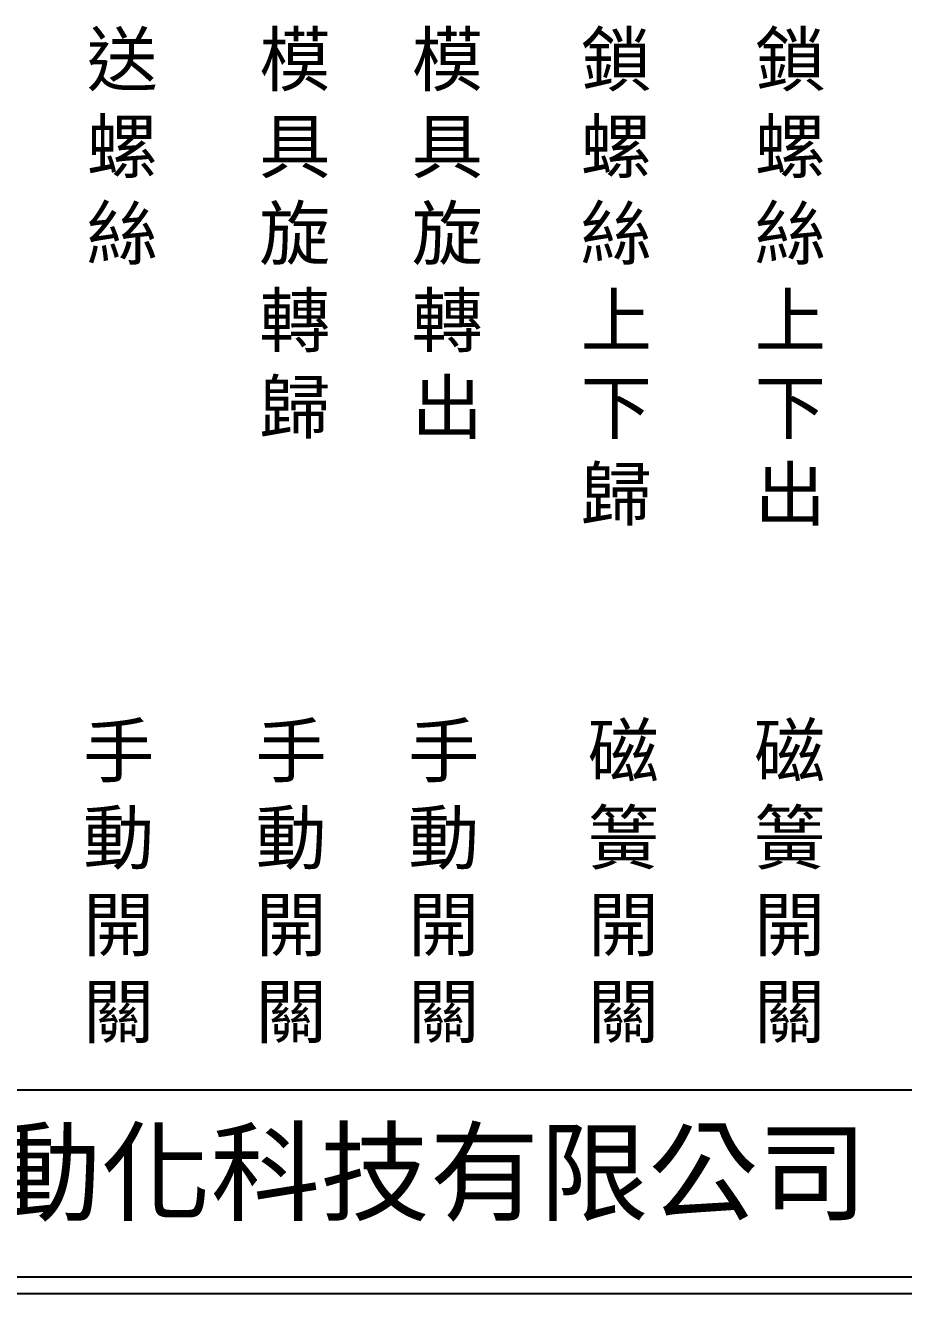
# Model space of a CAD drawing. Extents: x 325 to 612, y 3 to 207.
# Drawn here: x 391 to 456.6, y 3 to 97.8 of the extents above; entities that cross this region are included whole.
import ezdxf

# ---------------------------------------------------------------- set-up
doc = ezdxf.new("R2010")
doc.units = 0
doc.layers.add('圖框層', color=7, linetype='CONTINUOUS')
doc.layers.add('標尺寸層', color=3, linetype='CONTINUOUS')
doc.styles.add('CNS', font='romanc.shx', dxfattribs={"bigfont": 'chineset.shx'})
doc.styles.add('STSL', font='KAIU.TTF')

msp = doc.modelspace()

# ---------------------------------------------------------------- linework, layer by layer
at = {"layer": '圖框層', "color": 7}
for p, q in [((326.569, 18.25), (611.07, 18.25)), ((326.569, 4.25), (611.07, 4.25)), ((325.319, 3), (612.319, 3))]:
    msp.add_line(p, q, dxfattribs=at)

# ---------------------------------------------------------------- texts
at = {"layer": '圖框層', "color": 4, "style": 'STSL'}
msp.add_text('泓陞自動化科技有限公司', height=6, dxfattribs=at).set_placement((363.923, 9.076))
at = {"layer": '標尺寸層', "color": 7, "char_height": 3.9, "width": 4.96081, "attachment_point": 1, "style": 'CNS'}
for s, insert in [('{\\fDFKai-SB|b0|i0|c136|p65;送螺絲}', (395.569, 97.234)), ('{\\fDFKai-SB|b0|i0|c136|p65;模具旋轉歸}', (408.465, 97.234)), ('{\\fDFKai-SB|b0|i0|c136|p65;模具旋轉出}', (419.87, 97.234)), ('{\\fDFKai-SB|b0|i0|c136|p65;鎖螺絲上下歸}', (432.497, 97.234)), ('{\\fDFKai-SB|b0|i0|c136|p65;鎖螺絲上下出}', (445.517, 97.234)), ('{\\fDFKai-SB|b0|i0|c136|p65;手動開關}', (395.3, 45.547)), ('{\\fDFKai-SB|b0|i0|c136|p65;手動開關}', (408.196, 45.547)), ('{\\fDFKai-SB|b0|i0|c136|p65;手動開關}', (419.601, 45.547)), ('{\\fDFKai-SB|b0|i0|c136|p65;磁簧開關}', (433.039, 45.547)), ('{\\fDFKai-SB|b0|i0|c136|p65;磁簧開關}', (445.467, 45.547))]:
    msp.add_mtext(s, dxfattribs=dict(at, insert=insert))

doc.saveas('drawing.dxf')
